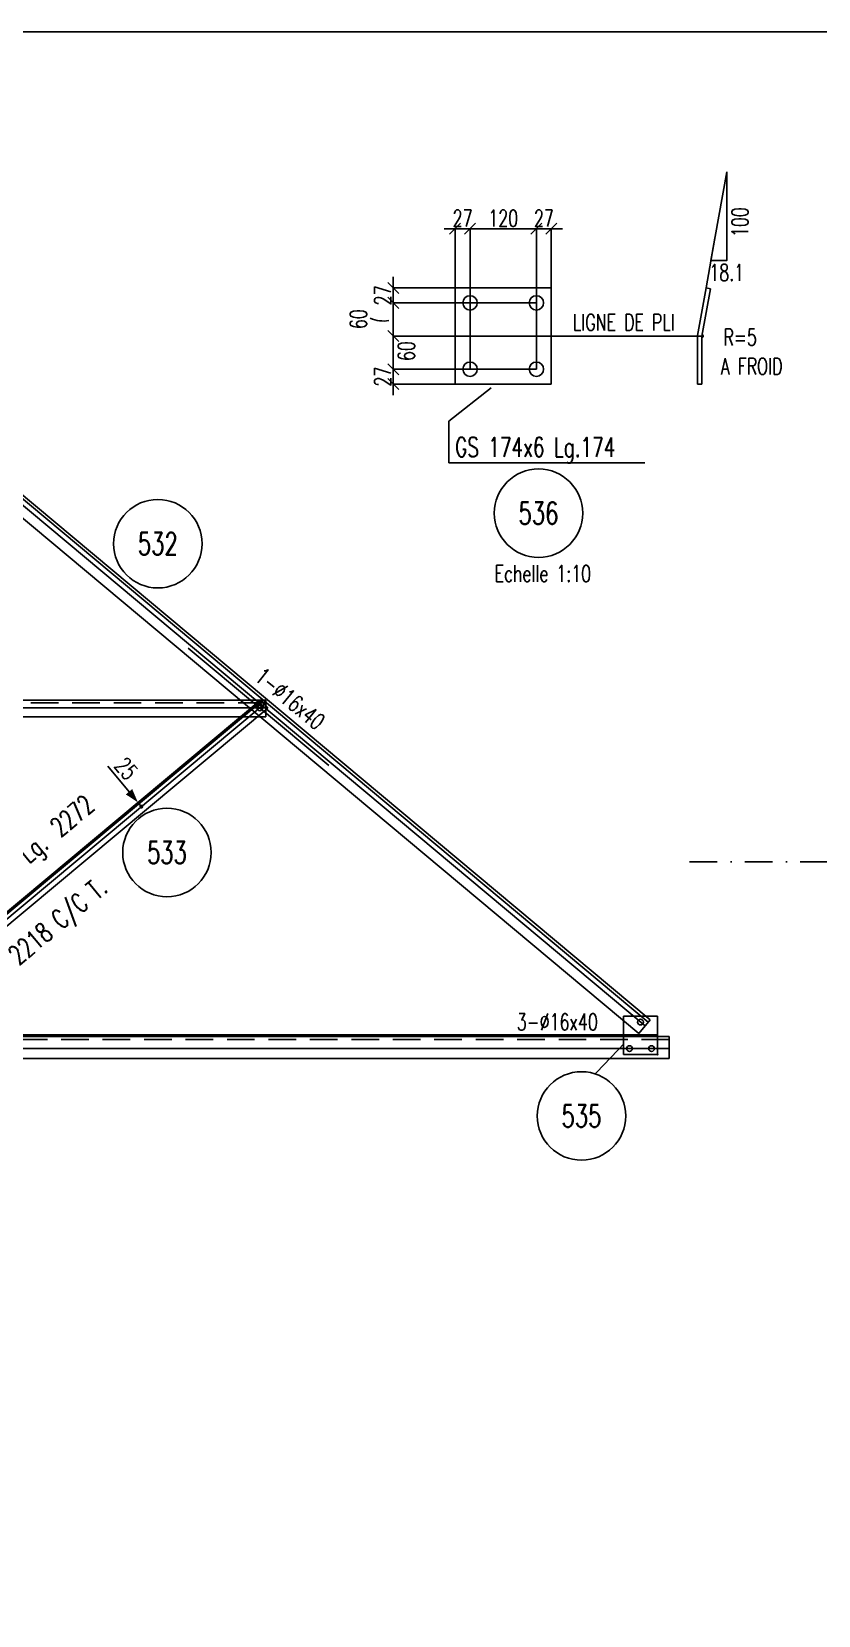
# Model space of a CAD drawing. Extents: x 575476 to 595751, y -97905 to -83554.
# Drawn here: x 584056 to 587613, y -90717 to -83555 of the extents above; entities that cross this region are included whole.
import ezdxf
from ezdxf.enums import TextEntityAlignment as Align

# ---------------------------------------------------------------- set-up
doc = ezdxf.new("R2010")
doc.units = 0
doc.header["$LTSCALE"] = 250
doc.header["$MEASUREMENT"] = 0
doc.linetypes.add('DASHDOT', pattern=[1, 0.5, -0.25, 0, -0.25])
doc.linetypes.add('DASHED', pattern=[0.75, 0.5, -0.25])
doc.layers.get('0').update_dxf_attribs({"linetype": 'CONTINUOUS'})
doc.layers.get('DEFPOINTS').update_dxf_attribs({"linetype": 'CONTINUOUS'})
for name, color, linetype in [('ASSI', 6, 'CONTINUOUS'), ('BOLLINI_1', 7, 'CONTINUOUS'), ('FORI', 2, 'CONTINUOUS'), ('LINEA_ANG', 2, 'CONTINUOUS'), ('LINEE_PIASTRE', 2, 'CONTINUOUS'), ('LS', 7, 'CONTINUOUS'), ('MZ', 6, 'DASHDOT'), ('PIASTRE', 5, 'CONTINUOUS'), ('PIEGA', 4, 'CONTINUOUS'), ('PIEGA_F_1026_50', 7, 'CONTINUOUS'), ('QT_MAL', 7, 'CONTINUOUS'), ('SEZIONI', 7, 'CONTINUOUS'), ('TRAT-Y', 7, 'DASHED')]:
    doc.layers.add(name, color=color, linetype=linetype)
doc.styles.add('PIEGATI', font='ROMANS8.shx', dxfattribs={"width": 0.7})
doc.styles.add('QUOTE', font='ROMANS8.SHX', dxfattribs={"width": 0.7})
doc.styles.add('RQL', font='ROMANS8.SHX', dxfattribs={"width": 0.7})
doc.styles.add('RS', font='ROMANS8.shx', dxfattribs={"width": 0.7})
doc.styles.get("Standard").update_dxf_attribs({"font": 'ROMANS8.SHX', "width": 0.7})
doc.dimstyles.new('FRECCE1', dxfattribs={"dimtxt": 75, "dimasz": 8.33, "dimexe": 0, "dimexo": 0, "dimgap": 1, "dimtad": 1, "dimzin": 0, "dimdsep": 46, "dimtxsty": 'RS', "dimblk1": 'QUOTP', "dimblk2": 'QUOTF', "dimsah": 1, "dimcen": 0, "dimclrd": 2, "dimclre": 2, "dimclrt": 7, "dimadec": 0, "dimazin": 0, "dimtfac": 1, "dimtix": 1, "dimtmove": 2, "dimatfit": 3, "dimldrblk": 'QUOTP', "dimfxl": 1, "dimtolj": 1, "dimtzin": 0, "dimarcsym": 0})
doc.dimstyles.new('TRATTO', dxfattribs={"dimscale": 0, "dimtxt": 75, "dimasz": 50, "dimexe": 0, "dimexo": 0, "dimgap": 10, "dimtad": 1, "dimrnd": 0.5, "dimdsep": 46, "dimtxsty": 'RS', "dimblk1": 'OBLIQUE', "dimblk2": 'OBLIQUE', "dimsah": 1, "dimcen": 0.09, "dimclrd": 2, "dimclre": 2, "dimclrt": 7, "dimadec": 0, "dimazin": 0, "dimtfac": 1, "dimtix": 1, "dimtmove": 2, "dimatfit": 3, "dimfxl": 1, "dimtolj": 1, "dimtzin": 0, "dimarcsym": 0})

# ---------------------------------------------------------------- blocks, each defined once
blk = doc.blocks.new('ASSE98')
blk.add_line((0, 0), (1, 0))
at = {"color": 7, "flags": 1}
for tag, p in [('LAV1', (3.07431, 6.82847)), ('LAV2', (3.07431, 6.49513)), ('LAV3', (3.07431, 6.1618)), ('LAV4', (3.07431, 5.82847)), ('LAV5', (3.07431, 5.49513)), ('LAV6', (3.07431, 5.1618)), ('LAV7', (3.07431, 4.82847)), ('LAV8', (3.07431, 4.49513)), ('LAV9', (3.07431, 4.1618)), ('LAV10', (3.07431, 3.82847))]:
    blk.add_attdef(tag, p, '', height=0.2, dxfattribs=at)
at = {"color": 7, "style": 'QUOTE', "width": 0.5, "flags": 1}
for tag, p in [('TI', (1.38308, 6.82731)), ('DI_S', (1.38308, 6.42178)), ('D_S', (1.38308, 6.02092)), ('E_S', (1.38308, 5.68065)), ('NFORI', (1.36454, 5.29792)), ('ALAR', (1.36349, 4.93246)), ('FAM', (1.3775, 4.54645)), ('ALA', (1.38308, 4.19257)), ('DISP2', (1.38308, 3.84971)), ('DISP1', (1.38308, 3.50686)), ('PINZAF', (1.38308, 3.164)), ('PINZAI', (1.38308, 2.82114)), ('TRP', (1.38308, 2.47829)), ('NP', (1.38308, 2.13543)), ('SV', (1.38308, 1.79257)), ('PESO', (1.38308, 1.44971)), ('QUA', (1.38308, 1.10686)), ('LUN', (1.38308, 0.764)), ('PROF', (1.38308, 0.42114)), ('POS', (1.38308, 0.07829))]:
    blk.add_attdef(tag, p, '', height=0.2, dxfattribs=at)
blk = doc.blocks.new('16')
blk.add_circle((0, 0), 1)
blk = doc.blocks.new('MRKR_98')
blk.add_point((0, 0))
at = {"color": 7, "style": 'QUOTE', "width": 0.5, "flags": 1}
for tag, p in [('AUX2', (3.71, 4.93)), ('NFORI', (3.72, 5.3)), ('TI', (3.73, 6.83)), ('AUX1', (3.73, 4.19)), ('DI_S', (3.73, 6.42)), ('D_S', (3.73, 6.02)), ('E_S', (3.73, 5.68)), ('FAM', (3.73, 4.55)), ('COMMESSA', (3.73, 3.85)), ('MD', (3.73, 3.51)), ('MP', (3.73, 3.16)), ('LARGHEZZA', (3.73, 2.82)), ('SPESSORE', (3.73, 2.48)), ('NP', (3.73, 2.14)), ('SV', (3.73, 1.79)), ('PESO', (3.73, 1.45)), ('QUA', (3.73, 1.11)), ('LUN', (3.73, 0.76)), ('PROF', (3.73, 0.42)), ('POS', (3.73, 0.08))]:
    blk.add_attdef(tag, p, '', height=0.2, dxfattribs=at)
at = {"color": 7, "flags": 1}
for tag, p in [('LAV1', (5.26, 6.88)), ('LAV2', (5.26, 6.55)), ('LAV3', (5.26, 6.21)), ('LAV4', (5.26, 5.88)), ('LAV5', (5.26, 5.55)), ('LAV6', (5.26, 5.21)), ('LAV7', (5.26, 4.88)), ('LAV8', (5.26, 4.55)), ('LAV9', (5.26, 4.21)), ('LAV10', (5.26, 3.88))]:
    blk.add_attdef(tag, p, '', height=0.2, dxfattribs=at)
blk = doc.blocks.new('xxx')
blk.add_circle((0, 0), 8)
at = {"color": 3, "style": 'RQL', "width": 0.7}
blk.add_attdef('POS', text='', height=4, dxfattribs=at).set_placement((0, 0), align=Align.MIDDLE)
at = {"style": 'RQL', "width": 0.7, "flags": 1}
for tag, p in [('POS1', (-0.39, -5.42)), ('TIPO', (-0.39, -8.66))]:
    blk.add_attdef(tag, p, '', height=2, dxfattribs=at)
blk = doc.blocks.new('bull')
at = {"style": 'RS', "width": 0.7, "flags": 1}
for tag, p in [('NN', (-12.25, 0)), ('DIAMETRO', (0, -4.86)), ('SERRAGGIO', (0, -9.71)), ('LUNGHEZZA', (0, -14.57)), ('NB', (0, -19.43)), ('TIPO', (0, -24.12)), ('EL', (-0.14, -29))]:
    blk.add_attdef(tag, p, '', height=3, dxfattribs=at)
at = {"style": 'RS', "width": 0.7}
blk.add_attdef('BULLONE', (0, 0), '', height=3, dxfattribs=at)
blk = doc.blocks.new('QUOTP')
at = {"layer": 'ASSI', "color": 2, "const_width": 1.07}
blk.add_lwpolyline([(-0.53, 0, 1), (0.53, 0, 1)], format="xyb", close=True, dxfattribs=at)
blk = doc.blocks.new('QUOTF')
at = {"layer": 'LS', "color": 2}
blk.add_line((7.5, 0), (25.5, 0), dxfattribs=at)
blk.add_solid([(7.5, 2.25), (0, 0), (7.5, -2.25)], dxfattribs=at)
blk = doc.blocks.new('*D97')
at = {"layer": 'DEFPOINTS', "color": 0, "transparency": 16777216}
for p in [(584536, -87040.4), (584536, -87040.4), (584552, -87059.6)]:
    blk.add_point(p, dxfattribs=at)
at = {"layer": 'QT_MAL', "color": 2, "lineweight": -2, "transparency": 16777216}
for p, q in [((584536, -87040.4), (584536, -87040.4)), ((584546.7, -87053.2), (584541.3, -87046.8))]:
    blk.add_line(p, q, dxfattribs=at)
at = {"layer": 'QT_MAL', "color": 2, "lineweight": -2, "transparency": 16777216, "xscale": 8.33, "yscale": 8.33, "zscale": 8.33}
for name, p, rotation in [('QUOTF', (584536, -87040.4), 129.8386596531688), ('QUOTP', (584552, -87059.6), 309.8386596531688)]:
    blk.add_blockref(name, p, dxfattribs=dict(at, rotation=rotation))
at = {"layer": 'QT_MAL', "color": 7, "transparency": 16777216, "insert": (584483.4, -86887.6), "char_height": 75, "attachment_point": 5, "rotation": 309.83866, "style": 'RS'}
blk.add_mtext('\\A1;25', dxfattribs=at)
blk = doc.blocks.new('_OBLIQUE')
at = {"color": 0, "linetype": 'ByBlock'}
blk.add_line((-0.5, -0.5), (0.5, 0.5), dxfattribs=at)
blk = doc.blocks.new('*D70')
at = {"layer": 'DEFPOINTS', "color": 0, "transparency": 16777216}
for p in [(585690.8, -85081.5), (586338.3, -85081.5), (585970.8, -85149)]:
    blk.add_point(p, dxfattribs=at)
at = {"layer": 'SEZIONI', "color": 2, "lineweight": -2, "transparency": 16777216}
for p, q in [((585690.8, -85081.5), (585690.8, -85031.5)), ((586338.3, -85081.5), (585690.8, -85081.5)), ((585690.8, -85149), (585690.8, -85081.5)), ((585970.8, -85149), (585690.8, -85149)), ((585690.8, -85149), (585690.8, -85199))]:
    blk.add_line(p, q, dxfattribs=at)
at = {"layer": 'SEZIONI', "color": 2, "lineweight": -2, "transparency": 16777216, "xscale": 50, "yscale": 50, "zscale": 50}
for p, rotation in [((585690.8, -85081.5), 270), ((585690.8, -85149), 90)]:
    blk.add_blockref('_OBLIQUE', p, dxfattribs=dict(at, rotation=rotation))
at = {"layer": 'SEZIONI', "color": 7, "transparency": 16777216, "insert": (585643.3, -85115.2), "char_height": 75, "attachment_point": 5, "rotation": 90, "style": 'RS'}
blk.add_mtext('\\A1;27', dxfattribs=at)
blk = doc.blocks.new('*D71')
at = {"layer": 'DEFPOINTS', "color": 0, "transparency": 16777216}
for p in [(585690.8, -84714), (585970.8, -84714), (586038.3, -84781.5)]:
    blk.add_point(p, dxfattribs=at)
at = {"layer": 'SEZIONI', "color": 2, "lineweight": -2, "transparency": 16777216}
for p, q in [((585690.8, -84714), (585690.8, -84664)), ((585970.8, -84714), (585690.8, -84714)), ((585690.8, -84781.5), (585690.8, -84714)), ((586038.3, -84781.5), (585690.8, -84781.5)), ((585690.8, -84781.5), (585690.8, -84831.5))]:
    blk.add_line(p, q, dxfattribs=at)
at = {"layer": 'SEZIONI', "color": 2, "lineweight": -2, "transparency": 16777216, "xscale": 50, "yscale": 50, "zscale": 50}
for p, rotation in [((585690.8, -84714), 270), ((585690.8, -84781.5), 90)]:
    blk.add_blockref('_OBLIQUE', p, dxfattribs=dict(at, rotation=rotation))
at = {"layer": 'SEZIONI', "color": 7, "transparency": 16777216, "insert": (585643.3, -84747.7), "char_height": 75, "attachment_point": 5, "rotation": 90, "style": 'RS'}
blk.add_mtext('\\A1;27', dxfattribs=at)
blk = doc.blocks.new('*D35')
at = {"layer": 'DEFPOINTS', "color": 0, "transparency": 16777216}
for p in [(585690.8, -84931.5), (585970.8, -84931.5), (586052.1, -85081.5)]:
    blk.add_point(p, dxfattribs=at)
at = {"layer": 'LS', "color": 2, "lineweight": -2, "transparency": 16777216}
for p, q in [((585970.8, -84931.5), (585690.8, -84931.5)), ((585690.8, -85081.5), (585690.8, -84931.5)), ((586052.1, -85081.5), (585690.8, -85081.5))]:
    blk.add_line(p, q, dxfattribs=at)
at = {"layer": 'LS', "color": 2, "lineweight": -2, "transparency": 16777216, "xscale": 50, "yscale": 50, "zscale": 50}
for p, rotation in [((585690.8, -84931.5), 90), ((585690.8, -85081.5), 270)]:
    blk.add_blockref('_OBLIQUE', p, dxfattribs=dict(at, rotation=rotation))
at = {"layer": 'LS', "color": 7, "transparency": 16777216, "insert": (585750.8, -84999.8), "char_height": 75, "attachment_point": 5, "rotation": 90, "style": 'RS'}
blk.add_mtext('\\A1;60', dxfattribs=at)
blk = doc.blocks.new('*D36')
at = {"layer": 'DEFPOINTS', "color": 0, "transparency": 16777216}
for p in [(585690.8, -84781.5), (586338.3, -84781.5), (585970.8, -84931.5)]:
    blk.add_point(p, dxfattribs=at)
at = {"layer": 'LS', "color": 2, "lineweight": -2, "transparency": 16777216}
for p, q in [((586338.3, -84781.5), (585690.8, -84781.5)), ((585690.8, -84931.5), (585690.8, -84781.5)), ((585970.8, -84931.5), (585690.8, -84931.5))]:
    blk.add_line(p, q, dxfattribs=at)
at = {"layer": 'LS', "color": 2, "lineweight": -2, "transparency": 16777216, "xscale": 50, "yscale": 50, "zscale": 50}
for p, rotation in [((585690.8, -84781.5), 90), ((585690.8, -84931.5), 270)]:
    blk.add_blockref('_OBLIQUE', p, dxfattribs=dict(at, rotation=rotation))
at = {"layer": 'LS', "color": 7, "transparency": 16777216, "insert": (585533.8, -84855.3), "char_height": 75, "attachment_point": 5, "rotation": 90, "style": 'RS'}
blk.add_mtext('\\A1;60', dxfattribs=at)
blk = doc.blocks.new('*D72')
at = {"layer": 'DEFPOINTS', "color": 0, "transparency": 16777216}
for p in [(586038.3, -84446), (585970.8, -84714), (586038.3, -85081.5)]:
    blk.add_point(p, dxfattribs=at)
at = {"layer": 'SEZIONI', "color": 2, "lineweight": -2, "transparency": 16777216}
for p, q in [((585970.8, -84446), (585920.8, -84446)), ((585970.8, -84714), (585970.8, -84446)), ((585970.8, -84446), (586038.3, -84446)), ((586038.3, -85081.5), (586038.3, -84446)), ((586038.3, -84446), (586088.3, -84446))]:
    blk.add_line(p, q, dxfattribs=at)
at = {"layer": 'SEZIONI', "color": 2, "lineweight": -2, "transparency": 16777216, "xscale": 50, "yscale": 50, "zscale": 50}
blk.add_blockref('_OBLIQUE', (585970.8, -84446), dxfattribs=at)
at = {"layer": 'SEZIONI', "color": 2, "lineweight": -2, "transparency": 16777216, "xscale": 50, "yscale": 50, "zscale": 50, "rotation": 180}
blk.add_blockref('_OBLIQUE', (586038.3, -84446), dxfattribs=at)
at = {"layer": 'SEZIONI', "color": 7, "transparency": 16777216, "insert": (586004.6, -84398.5), "char_height": 75, "attachment_point": 5, "style": 'RS'}
blk.add_mtext('\\A1;27', dxfattribs=at)
blk = doc.blocks.new('*D73')
at = {"layer": 'DEFPOINTS', "color": 0, "transparency": 16777216}
for p in [(586338.3, -84446), (586038.3, -84781.5), (586338.3, -85081.5)]:
    blk.add_point(p, dxfattribs=at)
at = {"layer": 'SEZIONI', "color": 2, "lineweight": -2, "transparency": 16777216}
for p, q in [((586038.3, -84781.5), (586038.3, -84446)), ((586038.3, -84446), (586338.3, -84446)), ((586338.3, -85081.5), (586338.3, -84446))]:
    blk.add_line(p, q, dxfattribs=at)
at = {"layer": 'SEZIONI', "color": 2, "lineweight": -2, "transparency": 16777216, "xscale": 50, "yscale": 50, "zscale": 50, "rotation": 180}
blk.add_blockref('_OBLIQUE', (586038.3, -84446), dxfattribs=at)
at = {"layer": 'SEZIONI', "color": 2, "lineweight": -2, "transparency": 16777216, "xscale": 50, "yscale": 50, "zscale": 50}
blk.add_blockref('_OBLIQUE', (586338.3, -84446), dxfattribs=at)
at = {"layer": 'SEZIONI', "color": 7, "transparency": 16777216, "insert": (586188.3, -84398.5), "char_height": 75, "attachment_point": 5, "style": 'RS'}
blk.add_mtext('\\A1;120', dxfattribs=at)
blk = doc.blocks.new('*D74')
at = {"layer": 'DEFPOINTS', "color": 0, "transparency": 16777216}
for p in [(586405.8, -84446), (586405.8, -84714), (586338.3, -84781.5)]:
    blk.add_point(p, dxfattribs=at)
at = {"layer": 'SEZIONI', "color": 2, "lineweight": -2, "transparency": 16777216}
for p, q in [((586338.3, -84446), (586288.3, -84446)), ((586338.3, -84781.5), (586338.3, -84446)), ((586338.3, -84446), (586405.8, -84446)), ((586405.8, -84714), (586405.8, -84446)), ((586405.8, -84446), (586455.8, -84446))]:
    blk.add_line(p, q, dxfattribs=at)
at = {"layer": 'SEZIONI', "color": 2, "lineweight": -2, "transparency": 16777216, "xscale": 50, "yscale": 50, "zscale": 50}
blk.add_blockref('_OBLIQUE', (586338.3, -84446), dxfattribs=at)
at = {"layer": 'SEZIONI', "color": 2, "lineweight": -2, "transparency": 16777216, "xscale": 50, "yscale": 50, "zscale": 50, "rotation": 180}
blk.add_blockref('_OBLIQUE', (586405.8, -84446), dxfattribs=at)
at = {"layer": 'SEZIONI', "color": 7, "transparency": 16777216, "insert": (586372.1, -84398.5), "char_height": 75, "attachment_point": 5, "style": 'RS'}
blk.add_mtext('\\A1;27', dxfattribs=at)
blk = doc.blocks.new('LPIEGA')
at = {"color": 0, "linetype": 'ByBlock'}
blk.add_line((0, 0), (1, 0), dxfattribs=at)
at = {"color": 0}
for tag, p in [('VUOTO3', (1, 13)), ('VUOTO2', (1, 11)), ('VUOTO1', (1, 9))]:
    blk.add_attdef(tag, p, '', height=1, dxfattribs=at)
at = {"color": 0, "flags": 1}
for tag, p in [('ANG_PIE', (1, 7)), ('INC_PIE', (1, 5)), ('CF', (1, 3)), ('RAGGIO', (1, 1))]:
    blk.add_attdef(tag, p, '', height=1, dxfattribs=at)

msp = doc.modelspace()

# ---------------------------------------------------------------- linework, layer by layer
at = {"layer": 'LINEA_ANG'}
for p, q in [((583377.809, -85134.701), (586844.268, -88033.843)), ((583385.828, -85125.113), (586852.288, -88024.254)), ((586800.964, -88085.621), (583334.505, -85186.48)), ((585114.116, -86578.153), (581534.116, -86578.153)), ((583347.393, -88032.066), (585091.952, -86576.559)), ((583352.839, -88038.593), (585097.397, -86583.086)), ((585091.952, -86576.559), (585123.983, -86614.952)), ((585114.116, -86653.153), (585114.116, -86578.153)), ((581534.116, -86653.153), (585114.116, -86653.153)), ((585123.983, -86614.952), (583379.425, -88070.459)), ((586852.288, -88024.254), (586800.964, -88085.621)), ((586939.184, -88098.897), (579709.184, -88098.897)), ((586939.184, -88198.897), (586939.184, -88098.897)), ((579709.184, -88198.897), (586939.184, -88198.897))]:
    msp.add_line(p, q, dxfattribs=at)
at = {"layer": 'LINEE_PIASTRE'}
for p, q in [((586405.818, -84713.974), (585970.818, -84713.974)), ((585970.818, -84713.974), (585970.818, -85148.974)), ((586405.818, -85148.974), (586405.818, -84713.974)), ((587066.354, -84929.679), (587105.411, -84713.89)), ((587086.354, -84931.474), (587125.092, -84717.452)), ((587125.092, -84717.452), (587105.411, -84713.89)), ((587066.354, -85148.974), (587066.354, -84929.679)), ((587086.354, -85148.974), (587086.354, -84931.474)), ((585970.818, -85148.974), (586405.818, -85148.974)), ((587066.354, -85148.974), (587086.354, -85148.974)), ((586732.261, -88180.897), (586732.261, -88006.897)), ((586732.261, -88006.897), (586886.261, -88006.897)), ((586886.261, -88006.897), (586886.261, -88180.897)), ((586886.261, -88180.897), (586732.261, -88180.897))]:
    msp.add_line(p, q, dxfattribs=at)
at = {"layer": 'LINEE_PIASTRE', "const_width": 9.75}
msp.add_lwpolyline([(587086.354, -84936.599, 0.41421356), (587091.479, -84931.474, 0.36268867), (587087.266, -84926.431, 0.36268867)], format="xyb", dxfattribs=at)
at = {"layer": 'LS', "color": 6}
for p, q in [((587105.411, -84713.89), (587146.039, -84489.431)), ((586405.818, -84931.474), (587086.354, -84931.474)), ((585941.958, -85317.177), (586133.273, -85166.237)), ((585941.958, -85504.345), (585941.958, -85317.177)), ((586828.055, -85504.345), (585941.958, -85504.345)), ((584763.447, -86342.455), (585398.969, -86873.968)), ((586886.261, -88092.305), (579340.648, -88092.305)), ((586939.184, -88153.897), (579709.184, -88153.897))]:
    msp.add_line(p, q, dxfattribs=at)
at = {"layer": 'LS', "color": 8}
msp.add_lwpolyline([(575475.59, -83555.09), (575475.59, -97905.09), (591375.59, -97905.09), (591375.59, -95905.09), (595750.59, -95905.09), (595750.59, -83555.09), (575475.59, -83555.09)], close=True, dxfattribs=at)
at = {"layer": 'LS', "color": 6}
msp.add_lwpolyline([(587200.339, -84189.431), (587200.339, -84589.431), (587127.939, -84589.431)], close=True, dxfattribs=at)
for centre, radius, start, end in [((585645.116, -84731.036), 132.607, 243.9552561, 281.4756406), ((583733.032, -85409.287), 4051.707, 315.0878293, 317.6885653)]:
    msp.add_arc(centre, radius, start, end, dxfattribs=at)
at = {"layer": 'MZ'}
msp.add_line((587031.392, -87309.387), (590966.503, -87309.387), dxfattribs=at)
at = {"layer": 'PIEGA', "color": 6}
msp.add_line((585970.818, -84931.474), (586405.818, -84931.474), dxfattribs=at)
at = {"layer": 'TRAT-Y'}
for p, q in [((585114.116, -86589.653), (581534.116, -86589.653)), ((586939.184, -88112.897), (579709.184, -88112.897))]:
    msp.add_line(p, q, dxfattribs=at)

# ---------------------------------------------------------------- block references
at = {"layer": 'ASSI'}
for p, xscale, rotation in [((586829.833, -88051.102), 4519, 140.0928841120525), ((585114.116, -86613.153), 3580, 180.0000000000321)]:
    msp.add_blockref('ASSE98', p, dxfattribs=dict(at, xscale=xscale, rotation=rotation))
ref = msp.add_blockref('ASSE98', (585107.848, -86595.856), dxfattribs=dict(at, xscale=2272, rotation=219.8386596531689))
ref.add_attrib('PROF', 'L50x4', (583719.35, -87591.504), dxfattribs={"layer": '0', "color": 2, "height": 87.5, "rotation": 39.8386597, "style": 'QUOTE', "width": 0.7})
ref.add_attrib('LUN', '2272', (584186.652, -87201.629), dxfattribs={"layer": '0', "color": 2, "height": 87.5, "rotation": 39.8386597, "style": 'QUOTE', "width": 0.7})
ref.add_attrib('PESO', '2218 C/C T.', (583997.428, -87779.996), dxfattribs={"layer": '0', "color": 2, "height": 87.5, "rotation": 39.8386597, "style": 'QUOTE', "width": 0.7})
ref.add_attrib('SV', 'Lg.', (584044.471, -87320.252), dxfattribs={"layer": '0', "color": 2, "height": 87.5, "rotation": 39.8386597, "style": 'QUOTE', "width": 0.7})
ref = msp.add_blockref('ASSE98', (590233.055, -87330.293), dxfattribs=dict(at, xscale=7723.999999999999, zscale=7723.999999999999, rotation=243.2921406231265))
ref.add_attrib('PROF', 'L90x6', (588221.679, -91012.256), dxfattribs={"layer": '0', "color": 2, "height": 87.5, "rotation": 63.2921406, "style": 'QUOTE', "width": 0.7})
ref.add_attrib('LUN', '7724', (588486.238, -90467.507), dxfattribs={"layer": '0', "color": 2, "height": 87.5, "rotation": 63.2921406, "style": 'QUOTE', "width": 0.7})
ref.add_attrib('PESO', '7670 C/C T.E.', (588558.903, -91181.921), dxfattribs={"layer": '0', "color": 2, "height": 87.5, "rotation": 63.2921406, "style": 'QUOTE', "width": 0.7})
ref.add_attrib('SV', 'Lg.', (588408.309, -90641.31), dxfattribs={"layer": '0', "color": 2, "height": 87.5, "rotation": 63.2921406, "style": 'QUOTE', "width": 0.7})
at = {"layer": 'ASSI', "xscale": 7229.999999999998, "zscale": 7229.999999999998, "rotation": 180}
msp.add_blockref('ASSE98', (586939.184, -88098.897), dxfattribs=at)
at = {"layer": 'BOLLINI_1', "xscale": 25, "yscale": 25, "zscale": 25}
for p, values in [((586347.994, -85732.556), {'POS': '536'}), ((584626.285, -85870.713), {'POS': '532'}), ((584667.589, -87267.207), {'POS': '533'}), ((586542.434, -88458.715), {'POS': '535'})]:
    msp.add_blockref('xxx', p, dxfattribs=at).add_auto_attribs(values)
at = {"layer": 'FORI', "yscale": 32.5, "zscale": 32.5}
for p, xscale in [((586038.318, -84781.474), 32.5), ((586338.318, -84781.474), -32.5), ((586038.318, -85081.474), 32.5), ((586338.318, -85081.474), -32.5)]:
    msp.add_blockref('16', p, dxfattribs=dict(at, xscale=xscale))
at = {"layer": 'FORI', "xscale": -13, "yscale": 13, "zscale": 13}
for p, rotation in [((585087.116, -86613.153), 0.9250349129999959), ((586809.263, -88033.896), 0.5545119149999422), ((586759.226, -88153.897), 180.000000000106), ((586859.261, -88153.897), 180.0000000001239)]:
    msp.add_blockref('16', p, dxfattribs=dict(at, rotation=rotation))
at = {"layer": 'LS', "color": 7, "xscale": 25, "yscale": 25, "zscale": 25, "rotation": 320.4353707896461}
msp.add_blockref('bull', (585058.754, -86483.906), dxfattribs=at).add_auto_attribs({'BULLONE': '1-%%c16x40                '})
at = {"layer": 'LS', "color": 7, "xscale": 25, "yscale": 25, "zscale": 25}
msp.add_blockref('bull', (586249.445, -88070.681), dxfattribs=at).add_auto_attribs({'BULLONE': '3-%%c16x40                '})
at = {"layer": 'PIASTRE'}
ref = msp.add_blockref('MRKR_98', (585970.818, -85148.974), dxfattribs=dict(at, xscale=2.5, yscale=2.5, zscale=2.5))
ref.add_attrib('PROF', 'GS 174x6 Lg.174', (585970.818, -85477.186), dxfattribs={"layer": '0', "color": 2, "height": 87.5, "style": 'PIEGATI', "width": 0.7})
at = {"layer": 'PIASTRE', "xscale": 20, "yscale": 20, "zscale": 20}
msp.add_blockref('MRKR_98', (586886.261, -88180.897), dxfattribs=at)
at = {"layer": 'PIEGA_F_1026_50'}
ref = msp.add_blockref('LPIEGA', (585970.818, -84931.474), dxfattribs=dict(at, xscale=435, zscale=435))
ref.add_attrib('RAGGIO', 'R=5', (587184.69, -84974.691), dxfattribs={"layer": '0', "color": 7, "height": 75, "style": 'RS', "width": 0.7})
ref.add_attrib('CF', 'A FROID', (587172.548, -85105.92), dxfattribs={"layer": '0', "color": 7, "height": 75, "style": 'RS', "width": 0.7})

# ---------------------------------------------------------------- texts
at = {"color": 7, "style": 'RS', "width": 0.7}
msp.add_text('LIGNE DE PLI', height=75, dxfattribs=at).set_placement((586503.006, -84907.161))
at = {"layer": 'LS', "color": 7, "style": 'RS', "width": 0.7}
msp.add_text('100', height=75, rotation=90, dxfattribs=at).set_placement((587259.02, -84416.583), align=Align.MIDDLE)
msp.add_text('18.1', height=75, dxfattribs=at).set_placement((587199.054, -84644.563), align=Align.MIDDLE)
msp.add_text('Echelle 1:10', height=75, dxfattribs=at).set_placement((586149.295, -86043.31))

# ---------------------------------------------------------------- dimensions: what is measured, and where the dimension line sits
at = {"layer": 'LS', "color": 6}
for base, p1, p2, picture, middle in [((585690.839, -84781.474), (585970.818, -84931.474), (586338.318, -84781.474), '*D36', (585533.821, -84855.338)), ((585690.839, -84931.474), (586052.147, -85081.474), (585970.818, -84931.474), '*D35', (585750.831, -84999.806))]:
    dim = msp.add_linear_dim(base=base, p1=p1, p2=p2, angle=90, text='60', dimstyle='TRATTO', override={"dimscale": 1}, dxfattribs=at)
    dim.commit()
    dim.dimension.update_dxf_attribs({"geometry": picture, "text_midpoint": middle, "dimtype": 160})
at = {"layer": 'QT_MAL'}
dim = msp.add_linear_dim(base=(584535.99, -87040.405), p1=(584552.006, -87059.601), p2=(584535.99, -87040.405), angle=309.8386597, text='25', dimstyle='FRECCE1', dxfattribs=at)
dim.commit()
dim.dimension.update_dxf_attribs({"geometry": '*D97', "text_midpoint": (584483.416, -86887.645), "dimtype": 160})
at = {"layer": 'SEZIONI'}
for base, p1, p2, text, picture, middle in [((586038.318, -84445.974), (585970.818, -84713.974), (586038.318, -85081.474), '27', '*D72', (586004.568, -84398.474)), ((586338.318, -84445.974), (586038.318, -84781.474), (586338.318, -85081.474), '120', '*D73', (586188.318, -84398.474)), ((586405.818, -84445.974), (586338.318, -84781.474), (586405.818, -84713.974), '27', '*D74', (586372.068, -84398.474))]:
    dim = msp.add_linear_dim(base=base, p1=p1, p2=p2, text=text, dimstyle='TRATTO', override={"dimscale": 1}, dxfattribs=at)
    dim.commit()
    dim.dimension.update_dxf_attribs({"geometry": picture, "text_midpoint": middle})
for base, p1, p2, picture, middle in [((585690.839, -84713.974), (586038.318, -84781.474), (585970.818, -84713.974), '*D71', (585643.339, -84747.724)), ((585690.839, -85081.474), (585970.818, -85148.974), (586338.318, -85081.474), '*D70', (585643.339, -85115.224))]:
    dim = msp.add_linear_dim(base=base, p1=p1, p2=p2, angle=90, text='27', dimstyle='TRATTO', override={"dimscale": 1}, dxfattribs=at)
    dim.commit()
    dim.dimension.update_dxf_attribs({"geometry": picture, "text_midpoint": middle})

doc.saveas('drawing.dxf')
